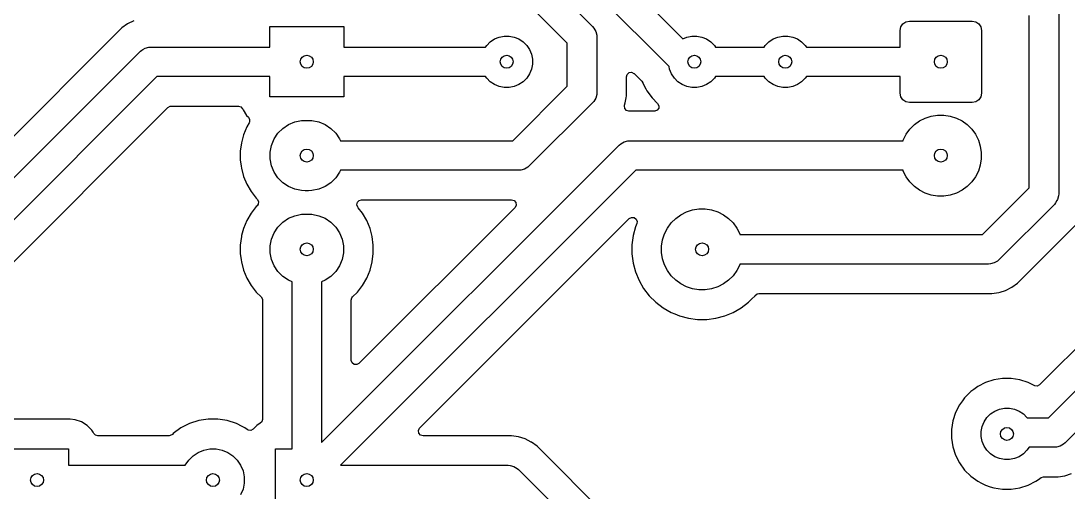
# Model space of a CAD drawing. Extents: x 126.5 to 192.5, y -143 to -86.
# Drawn here: x 141.06 to 169.4, y -119.08 to -106.31 of the extents above; entities that cross this region are included whole.
import ezdxf

# ---------------------------------------------------------------- set-up
doc = ezdxf.new("R2010")
doc.units = 0
doc.layers.add('BLACK', color=7, linetype='CONTINUOUS')

msp = doc.modelspace()

# ---------------------------------------------------------------- linework, layer by layer
at = {"layer": 'BLACK', "linetype": 'CONTINUOUS'}
for p, q in [((155.15, -102.964314), (158.980046, -106.79436)), ((158.605896, -107.551582), (154.467157, -103.412843)), ((154.032843, -103.967157), (156.532843, -106.467157)), ((155.85, -106.915686), (153.584314, -104.65)), ((168.35, -110.834314), (168.35, -106.165686)), ((169.15, -106), (169.15, -111)), ((143.797923, -106.504312), (136.33431, -113.967925)), ((143.9508, -106.39324), (143.797923, -106.504312)), ((144.119163, -106.307454), (143.9508, -106.39324)), ((147.8, -107.02), (147.8, -106.4675)), ((147.8, -106.4675), (149.8, -106.4675)), ((149.8, -106.4675), (149.8, -107.02)), ((156.532843, -106.467157), (156.567341, -106.506495)), ((156.567341, -106.506495), (156.619552, -106.596926)), ((164.86, -106.569999), (164.87903, -106.474329)), ((164.87903, -106.474329), (164.933223, -106.393223)), ((164.933223, -106.393223), (165.014329, -106.33903)), ((165.014329, -106.33903), (165.11, -106.320001)), ((165.11, -106.320001), (166.810001, -106.32)), ((166.810001, -106.32), (166.905671, -106.33903)), ((166.905671, -106.33903), (166.986777, -106.393223)), ((166.986777, -106.393223), (167.04097, -106.474329)), ((167.04097, -106.474329), (167.059999, -106.57)), ((153.765925, -106.878893), (153.880022, -106.802655)), ((153.880022, -106.802655), (154.006801, -106.750142)), ((154.006801, -106.750142), (154.141388, -106.723371)), ((154.141388, -106.723371), (154.278612, -106.723371)), ((154.278612, -106.723371), (154.413199, -106.750142)), ((154.413199, -106.750142), (154.539978, -106.802655)), ((154.539978, -106.802655), (154.654075, -106.878893)), ((156.619552, -106.596926), (156.619552, -106.596927)), ((156.619552, -106.596927), (156.646578, -106.69779)), ((156.646578, -106.69779), (156.65, -106.75)), ((156.65, -106.75), (156.65, -108.25)), ((158.980046, -106.79436), (159.086801, -106.750142)), ((159.086801, -106.750142), (159.221388, -106.723371)), ((159.221388, -106.723371), (159.358612, -106.723371)), ((159.358612, -106.723371), (159.493199, -106.750142)), ((159.493199, -106.750142), (159.619978, -106.802655)), ((159.619978, -106.802655), (159.734075, -106.878893)), ((161.305925, -106.878893), (161.420022, -106.802655)), ((161.420022, -106.802655), (161.546801, -106.750142)), ((161.546801, -106.750142), (161.681388, -106.723371)), ((161.681388, -106.723371), (161.818612, -106.723371)), ((161.818612, -106.723371), (161.953199, -106.750142)), ((161.953199, -106.750142), (162.079978, -106.802655)), ((162.079978, -106.802655), (162.194075, -106.878893)), ((164.86, -107.02), (164.86, -106.569999)), ((167.059999, -106.57), (167.06, -108.270001)), ((144.297157, -107.137158), (144.336495, -107.102659)), ((144.336495, -107.102659), (144.358383, -107.090022)), ((144.358383, -107.090022), (144.426927, -107.050448)), ((144.426927, -107.050448), (144.52779, -107.023422)), ((144.52779, -107.023422), (144.58, -107.02)), ((144.58, -107.02), (147.8, -107.02)), ((149.8, -107.02), (153.639443, -107.02)), ((153.639443, -107.02), (153.668893, -106.975925)), ((153.668893, -106.975925), (153.765925, -106.878893)), ((154.654075, -106.878893), (154.751107, -106.975925)), ((154.751107, -106.975925), (154.827345, -107.090022)), ((154.827345, -107.090022), (154.879858, -107.216801)), ((155.85, -108.084314), (155.85, -106.915686)), ((159.734075, -106.878893), (159.831107, -106.975925)), ((159.831107, -106.975925), (159.860557, -107.02)), ((159.860557, -107.02), (161.179443, -107.02)), ((161.179443, -107.02), (161.208893, -106.975925)), ((161.208893, -106.975925), (161.305925, -106.878893)), ((162.194075, -106.878893), (162.291107, -106.975925)), ((162.291107, -106.975925), (162.320557, -107.02)), ((162.320557, -107.02), (164.86, -107.02)), ((136.967157, -114.467157), (144.297157, -107.137158)), ((154.879858, -107.216801), (154.906629, -107.351388)), ((154.906629, -107.351388), (154.906629, -107.488612)), ((154.879858, -107.623199), (154.827345, -107.749978)), ((154.906629, -107.488612), (154.879858, -107.623199)), ((158.620142, -107.623199), (158.605896, -107.551582)), ((158.672655, -107.749978), (158.620142, -107.623199)), ((144.745685, -107.82), (137.65, -114.915685)), ((147.8, -107.82), (144.745685, -107.82)), ((147.8, -108.3725), (147.8, -107.82)), ((153.639443, -107.82), (149.8, -107.82)), ((149.8, -107.82), (149.8, -108.3725)), ((153.668893, -107.864075), (153.639443, -107.82)), ((153.765925, -107.961107), (153.668893, -107.864075)), ((153.880022, -108.037345), (153.765925, -107.961107)), ((154.654075, -107.961107), (154.539978, -108.037345)), ((154.751107, -107.864075), (154.654075, -107.961107)), ((154.827345, -107.749978), (154.751107, -107.864075)), ((157.4505, -107.827626), (157.470185, -107.760587)), ((157.4505, -108.344487), (157.4505, -107.827626)), ((157.470185, -107.760587), (157.522989, -107.714832)), ((157.522989, -107.714832), (157.592147, -107.704888)), ((157.592147, -107.704888), (157.655703, -107.733913)), ((157.655703, -107.733913), (157.662181, -107.739945)), ((157.662181, -107.739945), (157.869334, -107.947098)), ((157.869334, -107.947098), (157.896754, -107.991836)), ((158.748893, -107.864075), (158.672655, -107.749978)), ((158.845925, -107.961107), (158.748893, -107.864075)), ((158.960022, -108.037345), (158.845925, -107.961107)), ((159.734075, -107.961107), (159.619978, -108.037345)), ((159.831107, -107.864075), (159.734075, -107.961107)), ((159.860557, -107.82), (159.831107, -107.864075)), ((161.179443, -107.82), (159.860557, -107.82)), ((161.208893, -107.864075), (161.179443, -107.82)), ((161.305925, -107.961107), (161.208893, -107.864075)), ((161.420022, -108.037345), (161.305925, -107.961107)), ((162.194075, -107.961107), (162.079978, -108.037345)), ((162.291107, -107.864075), (162.194075, -107.961107)), ((162.320557, -107.82), (162.291107, -107.864075)), ((164.860001, -107.82), (162.320557, -107.82)), ((164.860001, -108.27), (164.860001, -107.82)), ((154.006801, -108.089858), (153.880022, -108.037345)), ((154.141388, -108.116629), (154.006801, -108.089858)), ((154.278612, -108.116629), (154.141388, -108.116629)), ((154.413199, -108.089858), (154.278612, -108.116629)), ((154.374314, -109.56), (155.85, -108.084314)), ((154.539978, -108.037345), (154.413199, -108.089858)), ((156.65, -108.25), (156.646578, -108.30221)), ((157.896754, -107.991836), (157.897571, -107.991499)), ((157.897571, -107.991499), (157.89943, -107.99599)), ((157.89943, -107.99599), (157.980715, -108.155519)), ((157.980715, -108.155519), (158.006657, -108.206433)), ((158.006657, -108.206433), (158.145483, -108.39751)), ((159.086801, -108.089858), (158.960022, -108.037345)), ((159.221388, -108.116629), (159.086801, -108.089858)), ((159.358612, -108.116629), (159.221388, -108.116629)), ((159.493199, -108.089858), (159.358612, -108.116629)), ((159.619978, -108.037345), (159.493199, -108.089858)), ((161.546801, -108.089858), (161.420022, -108.037345)), ((161.681388, -108.116629), (161.546801, -108.089858)), ((161.818612, -108.116629), (161.681388, -108.116629)), ((161.953199, -108.089858), (161.818612, -108.116629)), ((162.079978, -108.037345), (161.953199, -108.089858)), ((149.8, -108.3725), (147.8, -108.3725)), ((156.532843, -108.532843), (154.822843, -110.242843)), ((156.567341, -108.493505), (156.532843, -108.532843)), ((156.619552, -108.403074), (156.567341, -108.493505)), ((156.646578, -108.30221), (156.619552, -108.403074)), ((157.399474, -108.597182), (157.42094, -108.531118)), ((157.42094, -108.531118), (157.442101, -108.397511)), ((157.442101, -108.397511), (157.4505, -108.344487)), ((158.145483, -108.39751), (158.145485, -108.397512)), ((158.145485, -108.397512), (158.295792, -108.547819)), ((164.87903, -108.365671), (164.860001, -108.27)), ((164.933223, -108.446777), (164.87903, -108.365671)), ((165.014329, -108.50097), (164.933223, -108.446777)), ((165.109999, -108.52), (165.014329, -108.50097)), ((166.81, -108.519999), (165.109999, -108.52)), ((166.905671, -108.50097), (166.81, -108.519999)), ((166.986777, -108.446777), (166.905671, -108.50097)), ((167.04097, -108.365671), (166.986777, -108.446777)), ((167.06, -108.270001), (167.04097, -108.365671)), ((138.486819, -115.210945), (145.040945, -108.656819)), ((145.040945, -108.656819), (145.102268, -108.623334)), ((145.102268, -108.623334), (145.128626, -108.6205)), ((145.128626, -108.6205), (146.950704, -108.6205)), ((146.950704, -108.6205), (147.017743, -108.640185)), ((147.017743, -108.640185), (147.063498, -108.692989)), ((147.063498, -108.692989), (147.067743, -108.703538)), ((147.067743, -108.703538), (147.074211, -108.722022)), ((147.074211, -108.722022), (147.074212, -108.722024)), ((147.074212, -108.722024), (147.170184, -108.874762)), ((157.394667, -108.617853), (157.399474, -108.597182)), ((157.404611, -108.687011), (157.394667, -108.617853)), ((157.450366, -108.739815), (157.404611, -108.687011)), ((157.517405, -108.7595), (157.450366, -108.739815)), ((158.208111, -108.7595), (157.517405, -108.7595)), ((158.216957, -108.759184), (158.208111, -108.7595)), ((158.282421, -108.734767), (158.216957, -108.759184)), ((158.324293, -108.678834), (158.282421, -108.734767)), ((158.295792, -108.547819), (158.329277, -108.609142)), ((158.329277, -108.609142), (158.324293, -108.678834)), ((147.170184, -108.874762), (147.219991, -108.924569)), ((147.239697, -109.07425), (147.176912, -109.182996)), ((147.219991, -108.924569), (147.253476, -108.985892)), ((147.248492, -109.055584), (147.239697, -109.07425)), ((147.253476, -108.985892), (147.248492, -109.055584)), ((148.303495, -109.11997), (148.476004, -109.048514)), ((148.476004, -109.048514), (148.659139, -109.012087)), ((148.659139, -109.012087), (148.7525, -109.0075)), ((148.7525, -109.0075), (148.8475, -109.0075)), ((148.8475, -109.0075), (148.940861, -109.012087)), ((148.940861, -109.012087), (149.123996, -109.048514)), ((149.123996, -109.048514), (149.296505, -109.11997)), ((165.245607, -109.123553), (165.385252, -109.022096)), ((165.385252, -109.022096), (165.539048, -108.943733)), ((165.539048, -108.943733), (165.70321, -108.890393)), ((165.70321, -108.890393), (165.873695, -108.863391)), ((165.873695, -108.863391), (166.046305, -108.863391)), ((166.046305, -108.863391), (166.21679, -108.890393)), ((166.21679, -108.890393), (166.380952, -108.943733)), ((166.380952, -108.943733), (166.534748, -109.022096)), ((166.534748, -109.022096), (166.674393, -109.123553)), ((147.08897, -109.395308), (147.029495, -109.617274)), ((147.088973, -109.395298), (147.08897, -109.395308)), ((147.176907, -109.183007), (147.088973, -109.395298)), ((147.176912, -109.182996), (147.176907, -109.183007)), ((147.91247, -109.510995), (148.016208, -109.35574)), ((148.016208, -109.35574), (148.14824, -109.223708)), ((148.14824, -109.223708), (148.303495, -109.11997)), ((149.296505, -109.11997), (149.45176, -109.223708)), ((149.45176, -109.223708), (149.583792, -109.35574)), ((149.583792, -109.35574), (149.68753, -109.510995)), ((164.943733, -109.539048), (165.022096, -109.385252)), ((165.022096, -109.385252), (165.123553, -109.245607)), ((165.123553, -109.245607), (165.245607, -109.123553)), ((166.674393, -109.123553), (166.796447, -109.245607)), ((166.796447, -109.245607), (166.897904, -109.385252)), ((166.897904, -109.385252), (166.976267, -109.539048)), ((147.029495, -109.617274), (146.9995, -109.845094)), ((147.841014, -109.683504), (147.91247, -109.510995)), ((149.2, -117.734314), (157.257158, -109.677157)), ((149.68753, -109.510995), (149.707829, -109.56)), ((149.707829, -109.56), (154.374314, -109.56)), ((157.257158, -109.677157), (157.296495, -109.642659)), ((157.296495, -109.642659), (157.386927, -109.590448)), ((157.386927, -109.590448), (157.48779, -109.563422)), ((157.48779, -109.563422), (157.54, -109.56)), ((157.54, -109.56), (164.936925, -109.56)), ((164.936925, -109.56), (164.943733, -109.539048)), ((166.976267, -109.539048), (167.029607, -109.70321)), ((146.9995, -109.845094), (146.9995, -110.074905)), ((147.804587, -109.866639), (147.841014, -109.683504)), ((147.804587, -110.053361), (147.804587, -109.866639)), ((167.029607, -109.70321), (167.056609, -109.873695)), ((167.056609, -109.873695), (167.056609, -110.046305)), ((146.9995, -110.074905), (147.022829, -110.252098)), ((147.841014, -110.236496), (147.804587, -110.053361)), ((147.91247, -110.409005), (147.841014, -110.236496)), ((154.822843, -110.242843), (154.783505, -110.277341)), ((167.029607, -110.21679), (166.976267, -110.380952)), ((167.056609, -110.046305), (167.029607, -110.21679)), ((147.022829, -110.252098), (147.029495, -110.302727)), ((147.029495, -110.302727), (147.08897, -110.524691)), ((147.08897, -110.524691), (147.088973, -110.524701)), ((147.088973, -110.524701), (147.176907, -110.736992)), ((148.016208, -110.56426), (147.91247, -110.409005)), ((149.68753, -110.409005), (149.583792, -110.56426)), ((149.707829, -110.36), (149.68753, -110.409005)), ((154.54, -110.36), (149.707829, -110.36)), ((157.705685, -110.36), (149.715686, -118.35)), ((154.59221, -110.356578), (154.54, -110.36)), ((154.693074, -110.329552), (154.59221, -110.356578)), ((154.783505, -110.277341), (154.693074, -110.329552)), ((164.936925, -110.36), (157.705685, -110.36)), ((164.943733, -110.380952), (164.936925, -110.36)), ((165.022096, -110.534748), (164.943733, -110.380952)), ((166.976267, -110.380952), (166.897904, -110.534748)), ((147.176907, -110.736992), (147.176909, -110.736996)), ((147.176909, -110.736996), (147.291807, -110.936004)), ((148.14824, -110.696292), (148.016208, -110.56426)), ((148.303495, -110.80003), (148.14824, -110.696292)), ((148.476004, -110.871486), (148.303495, -110.80003)), ((149.296505, -110.80003), (149.123996, -110.871486)), ((149.45176, -110.696292), (149.296505, -110.80003)), ((149.583792, -110.56426), (149.45176, -110.696292)), ((165.123553, -110.674393), (165.022096, -110.534748)), ((165.245607, -110.796447), (165.123553, -110.674393)), ((165.385252, -110.897904), (165.245607, -110.796447)), ((166.674393, -110.796447), (166.534748, -110.897904)), ((166.796447, -110.674393), (166.674393, -110.796447)), ((166.897904, -110.534748), (166.796447, -110.674393)), ((147.291807, -110.936004), (147.291812, -110.93601)), ((147.291812, -110.93601), (147.291813, -110.936012)), ((147.291813, -110.936012), (147.431695, -111.118311)), ((148.659139, -110.907913), (148.476004, -110.871486)), ((148.7525, -110.9125), (148.659139, -110.907913)), ((148.8475, -110.9125), (148.7525, -110.9125)), ((148.940861, -110.907913), (148.8475, -110.9125)), ((149.123996, -110.871486), (148.940861, -110.907913)), ((165.539048, -110.976267), (165.385252, -110.897904)), ((165.70321, -111.029607), (165.539048, -110.976267)), ((165.873695, -111.056609), (165.70321, -111.029607)), ((166.046305, -111.056609), (165.873695, -111.056609)), ((166.21679, -111.029607), (166.046305, -111.056609)), ((166.380952, -110.976267), (166.21679, -111.029607)), ((166.534748, -110.897904), (166.380952, -110.976267)), ((167.084314, -112.1), (168.35, -110.834314)), ((169.146578, -111.05221), (169.119552, -111.153073)), ((169.15, -111), (169.146578, -111.05221)), ((147.431695, -111.341688), (147.291813, -111.523987)), ((147.431695, -111.118311), (147.431701, -111.118318)), ((147.431701, -111.341681), (147.431695, -111.341688)), ((147.431701, -111.118318), (147.455702, -111.142319)), ((147.455702, -111.317681), (147.431701, -111.341681)), ((147.455702, -111.142319), (147.489187, -111.203642)), ((147.484203, -111.273334), (147.455702, -111.317681)), ((147.489187, -111.203642), (147.484203, -111.273334)), ((150.157151, -111.294817), (150.17119, -111.226372)), ((150.182345, -111.359986), (150.157151, -111.294817)), ((150.17119, -111.226372), (150.220004, -111.176382)), ((150.191702, -111.372181), (150.182345, -111.359986)), ((150.308193, -111.523996), (150.191702, -111.372181)), ((154.430055, -111.372181), (150.212181, -115.590055)), ((150.220004, -111.176382), (150.280721, -111.1605)), ((150.280721, -111.1605), (154.342374, -111.1605)), ((154.342374, -111.1605), (154.409413, -111.180185)), ((154.409413, -111.180185), (154.455168, -111.232989)), ((154.436087, -111.365703), (154.430055, -111.372181)), ((154.465112, -111.302147), (154.436087, -111.365703)), ((154.455168, -111.232989), (154.465112, -111.302147)), ((169.032842, -111.282843), (167.532843, -112.782843)), ((169.067341, -111.243505), (169.032842, -111.282843)), ((169.104469, -111.179197), (169.067341, -111.243505)), ((169.119552, -111.153073), (169.104469, -111.179197)), ((147.291807, -111.523996), (147.176909, -111.723003)), ((147.291813, -111.523987), (147.291807, -111.523996)), ((148.14824, -111.763708), (148.303495, -111.65997)), ((148.303495, -111.65997), (148.476004, -111.588514)), ((148.476004, -111.588514), (148.659139, -111.552087)), ((148.659139, -111.552087), (148.7525, -111.5475)), ((148.7525, -111.5475), (148.8475, -111.5475)), ((148.8475, -111.5475), (148.940861, -111.552087)), ((148.940861, -111.552087), (149.123996, -111.588514)), ((149.123996, -111.588514), (149.296505, -111.65997)), ((149.296505, -111.65997), (149.45176, -111.763708)), ((150.423091, -111.723004), (150.308193, -111.523996)), ((157.529014, -111.668748), (157.590335, -111.635265)), ((157.590335, -111.635265), (157.660027, -111.640249)), ((157.660027, -111.640249), (157.71596, -111.682121)), ((158.785607, -111.663553), (158.925252, -111.562096)), ((158.925252, -111.562096), (159.079048, -111.483733)), ((159.079048, -111.483733), (159.24321, -111.430393)), ((159.24321, -111.430393), (159.413695, -111.403391)), ((159.413695, -111.403391), (159.586305, -111.403391)), ((159.586305, -111.403391), (159.75679, -111.430393)), ((159.75679, -111.430393), (159.920952, -111.483733)), ((159.920952, -111.483733), (160.074748, -111.562096)), ((160.074748, -111.562096), (160.214393, -111.663553)), ((147.08897, -111.935308), (147.037222, -112.128438)), ((147.088973, -111.935298), (147.08897, -111.935308)), ((147.176907, -111.723007), (147.088973, -111.935298)), ((147.176909, -111.723003), (147.176907, -111.723007)), ((147.91247, -112.050995), (148.016208, -111.89574)), ((148.016208, -111.89574), (148.14824, -111.763708)), ((149.45176, -111.763708), (149.583792, -111.89574)), ((149.583792, -111.89574), (149.68753, -112.050995)), ((150.51103, -111.935308), (150.423091, -111.723004)), ((150.570505, -112.157273), (150.51103, -111.935308)), ((153.198264, -115.9995), (157.529014, -111.668748)), ((157.696496, -111.887799), (157.632017, -112.128438)), ((157.731255, -111.803883), (157.696496, -111.887799)), ((157.71596, -111.682121), (157.740377, -111.747585)), ((157.740377, -111.747585), (157.731255, -111.803883)), ((158.483733, -112.079048), (158.562096, -111.925252)), ((158.562096, -111.925252), (158.663553, -111.785607)), ((158.663553, -111.785607), (158.785607, -111.663553)), ((160.214393, -111.663553), (160.336447, -111.785607)), ((160.336447, -111.785607), (160.437904, -111.925252)), ((160.437904, -111.925252), (160.516267, -112.079048)), ((168.032074, -113.41569), (169.66569, -111.782074)), ((147.029495, -112.157274), (146.9995, -112.385094)), ((147.037222, -112.128438), (147.029495, -112.157274)), ((147.804587, -112.406639), (147.841014, -112.223504)), ((147.841014, -112.223504), (147.91247, -112.050995)), ((149.68753, -112.050995), (149.758986, -112.223504)), ((149.758986, -112.223504), (149.795413, -112.406639)), ((150.6005, -112.385102), (150.570505, -112.157273)), ((157.632017, -112.128438), (157.599501, -112.375424)), ((158.430393, -112.24321), (158.483733, -112.079048)), ((160.516267, -112.079048), (160.523075, -112.1)), ((160.523075, -112.1), (167.084314, -112.1)), ((172.763181, -112.039054), (168.632693, -116.169541)), ((146.9995, -112.385094), (146.9995, -112.614905)), ((147.804587, -112.593361), (147.804587, -112.406639)), ((149.795413, -112.406639), (149.795413, -112.593361)), ((150.6005, -112.614898), (150.6005, -112.385102)), ((157.599501, -112.375424), (157.5995, -112.375441)), ((157.5995, -112.375441), (157.5995, -112.624558)), ((158.403391, -112.413695), (158.430393, -112.24321)), ((158.403391, -112.586305), (158.403391, -112.413695)), ((168.874314, -117.06), (173.6, -112.334314)), ((146.9995, -112.614905), (147.021383, -112.781114)), ((147.021383, -112.781114), (147.029495, -112.842727)), ((147.841014, -112.776496), (147.804587, -112.593361)), ((147.91247, -112.949005), (147.841014, -112.776496)), ((149.758986, -112.776496), (149.68753, -112.949005)), ((149.795413, -112.593361), (149.758986, -112.776496)), ((150.570505, -112.842727), (150.6005, -112.614898)), ((157.5995, -112.624558), (157.599501, -112.624575)), ((157.599501, -112.624575), (157.632017, -112.871561)), ((158.430393, -112.75679), (158.403391, -112.586305)), ((158.483733, -112.920952), (158.430393, -112.75679)), ((167.532843, -112.782843), (167.493505, -112.817341)), ((174.282843, -112.782843), (169.322843, -117.742843)), ((147.029495, -112.842727), (147.08897, -113.064691)), ((147.08897, -113.064691), (147.088973, -113.064701)), ((147.088973, -113.064701), (147.176907, -113.276992)), ((148.016208, -113.10426), (147.91247, -112.949005)), ((149.68753, -112.949005), (149.583792, -113.10426)), ((150.423091, -113.276996), (150.51103, -113.064692)), ((150.51103, -113.064692), (150.570505, -112.842727)), ((157.632017, -112.871561), (157.696498, -113.112207)), ((158.562096, -113.074748), (158.483733, -112.920952)), ((158.663553, -113.214393), (158.562096, -113.074748)), ((160.437904, -113.074748), (160.336447, -113.214393)), ((160.516267, -112.920952), (160.437904, -113.074748)), ((160.523075, -112.9), (160.516267, -112.920952)), ((167.25, -112.9), (160.523075, -112.9)), ((167.30221, -112.896578), (167.25, -112.9)), ((167.403074, -112.869552), (167.30221, -112.896578)), ((167.493505, -112.817341), (167.403074, -112.869552)), ((147.176907, -113.276992), (147.176909, -113.276996)), ((147.176909, -113.276996), (147.291807, -113.476004)), ((148.14824, -113.236292), (148.016208, -113.10426)), ((148.303495, -113.34003), (148.14824, -113.236292)), ((148.4, -113.380003), (148.303495, -113.34003)), ((149.296505, -113.34003), (149.2, -113.380003)), ((149.45176, -113.236292), (149.296505, -113.34003)), ((149.583792, -113.10426), (149.45176, -113.236292)), ((150.308193, -113.476004), (150.423091, -113.276996)), ((157.696498, -113.112207), (157.79183, -113.342361)), ((157.79183, -113.342361), (157.791837, -113.342376)), ((157.791837, -113.342376), (157.9164, -113.558126)), ((158.785607, -113.336447), (158.663553, -113.214393)), ((158.925252, -113.437904), (158.785607, -113.336447)), ((160.214393, -113.336447), (160.074748, -113.437904)), ((160.336447, -113.214393), (160.214393, -113.336447)), ((147.291807, -113.476004), (147.291812, -113.47601)), ((147.291812, -113.47601), (147.291813, -113.476012)), ((147.291813, -113.476012), (147.431695, -113.658311)), ((148.4, -117.9), (148.4, -113.380003)), ((149.2, -113.380003), (149.2, -117.734314)), ((150.168303, -113.658313), (150.308193, -113.476004)), ((157.9164, -113.558126), (158.06806, -113.755774)), ((159.079048, -113.516267), (158.925252, -113.437904)), ((159.24321, -113.569607), (159.079048, -113.516267)), ((159.413695, -113.596609), (159.24321, -113.569607)), ((159.586305, -113.596609), (159.413695, -113.596609)), ((159.75679, -113.569607), (159.586305, -113.596609)), ((159.920952, -113.516267), (159.75679, -113.569607)), ((160.074748, -113.437904), (159.920952, -113.516267)), ((167.569964, -113.658318), (167.710832, -113.612547)), ((167.710832, -113.612547), (167.879199, -113.52676)), ((167.879199, -113.52676), (168.032074, -113.41569)), ((147.431695, -113.658311), (147.431701, -113.658318)), ((147.431701, -113.658318), (147.563181, -113.789798)), ((147.563181, -113.789798), (147.596666, -113.851121)), ((147.596666, -113.851121), (147.5995, -113.877479)), ((147.5995, -113.877479), (147.5995, -117.106292)), ((150.0005, -113.877479), (150.020185, -113.81044)), ((150.0005, -115.502374), (150.0005, -113.877479)), ((150.020185, -113.81044), (150.036819, -113.789798)), ((150.036819, -113.789798), (150.168298, -113.658318)), ((150.168298, -113.658318), (150.168303, -113.658313)), ((158.06806, -113.755774), (158.068066, -113.755781)), ((158.068066, -113.755781), (158.244218, -113.931933)), ((160.755776, -113.931938), (160.836593, -113.851121)), ((160.836593, -113.851121), (160.93193, -113.755785)), ((160.93193, -113.755785), (160.931931, -113.755783)), ((160.931931, -113.755783), (160.931938, -113.755776)), ((160.931938, -113.755776), (160.937127, -113.749013)), ((160.937127, -113.749013), (160.993552, -113.707811)), ((160.993552, -113.707811), (161.035502, -113.7005)), ((161.035502, -113.7005), (167.344486, -113.7005)), ((167.344486, -113.7005), (167.531118, -113.67094)), ((167.531118, -113.67094), (167.569964, -113.658318)), ((158.244218, -113.931933), (158.244225, -113.931939)), ((158.244225, -113.931939), (158.441873, -114.083599)), ((158.441873, -114.083599), (158.657623, -114.208162)), ((158.657623, -114.208162), (158.657638, -114.208169)), ((158.657638, -114.208169), (158.756825, -114.249253)), ((160.112207, -114.303502), (160.342373, -114.208164)), ((160.342373, -114.208164), (160.558127, -114.083599)), ((160.558127, -114.083599), (160.755776, -113.931938)), ((158.756825, -114.249253), (158.887793, -114.303502)), ((158.887793, -114.303502), (159.128435, -114.367982)), ((159.128435, -114.367982), (159.375435, -114.4005)), ((159.375435, -114.4005), (159.375442, -114.4005)), ((159.375442, -114.4005), (159.624558, -114.4005)), ((159.624558, -114.4005), (159.624565, -114.4005)), ((159.624565, -114.4005), (159.871565, -114.367982)), ((159.871565, -114.367982), (160.112207, -114.303502)), ((150.000816, -115.51122), (150.0005, -115.502374)), ((150.025233, -115.576684), (150.000816, -115.51122)), ((150.081166, -115.618556), (150.025233, -115.576684)), ((150.150858, -115.62354), (150.081166, -115.618556)), ((150.212181, -115.590055), (150.150858, -115.62354)), ((151.859945, -117.337819), (153.198264, -115.9995)), ((167.174003, -116.109433), (166.963566, -116.216657)), ((167.398631, -116.036446), (167.174003, -116.109433)), ((167.631903, -115.9995), (167.398631, -116.036446)), ((167.631908, -115.9995), (167.631903, -115.9995)), ((167.868092, -115.9995), (167.631908, -115.9995)), ((167.868097, -115.9995), (167.868092, -115.9995)), ((168.101368, -116.036446), (167.868097, -115.9995)), ((168.325996, -116.109433), (168.101368, -116.036446)), ((168.435385, -116.16517), (168.325996, -116.109433)), ((168.488724, -116.192348), (168.435385, -116.16517)), ((168.501678, -116.198042), (168.488724, -116.192348)), ((168.632693, -116.169541), (168.57137, -116.203026)), ((166.772487, -116.355485), (166.605485, -116.522487)), ((166.772488, -116.355485), (166.772487, -116.355485)), ((166.77249, -116.355483), (166.772488, -116.355485)), ((166.85455, -116.295862), (166.77249, -116.355483)), ((166.963566, -116.216657), (166.85455, -116.295862)), ((168.57137, -116.203026), (168.501678, -116.198042)), ((166.466657, -116.713566), (166.359433, -116.924003)), ((166.545862, -116.60455), (166.466657, -116.713566)), ((166.605483, -116.52249), (166.545862, -116.60455)), ((166.605485, -116.522488), (166.605483, -116.52249)), ((166.605485, -116.522487), (166.605485, -116.522488)), ((166.359433, -116.924003), (166.286446, -117.148631)), ((167.208893, -117.055925), (167.305925, -116.958893)), ((167.305925, -116.958893), (167.420022, -116.882655)), ((167.420022, -116.882655), (167.546801, -116.830142)), ((167.546801, -116.830142), (167.681388, -116.803371)), ((167.681388, -116.803371), (167.818612, -116.803371)), ((167.818612, -116.803371), (167.953199, -116.830142)), ((167.953199, -116.830142), (168.079978, -116.882655)), ((168.079978, -116.882655), (168.194075, -116.958893)), ((168.194075, -116.958893), (168.291107, -117.055925)), ((142.394954, -117.0995), (140.605046, -117.0995)), ((142.39496, -117.0995), (142.394954, -117.0995)), ((142.529249, -117.11463), (142.39496, -117.0995)), ((142.529254, -117.114631), (142.529249, -117.11463)), ((142.699523, -117.174211), (142.529254, -117.114631)), ((142.852256, -117.27018), (142.699523, -117.174211)), ((142.852262, -117.270184), (142.852256, -117.27018)), ((142.979816, -117.397738), (142.852262, -117.270184)), ((145.626423, -117.220422), (145.394945, -117.338368)), ((145.873506, -117.14014), (145.626423, -117.220422)), ((146.130098, -117.0995), (145.873506, -117.14014)), ((146.130103, -117.0995), (146.130098, -117.0995)), ((146.389897, -117.0995), (146.130103, -117.0995)), ((146.389902, -117.0995), (146.389897, -117.0995)), ((146.646493, -117.14014), (146.389902, -117.0995)), ((146.893576, -117.220422), (146.646493, -117.14014)), ((147.052764, -117.301534), (146.893576, -117.220422)), ((147.125051, -117.338366), (147.052764, -117.301534)), ((147.447742, -117.27018), (147.347345, -117.370577)), ((147.541473, -117.211285), (147.447742, -117.27018)), ((147.579815, -117.173331), (147.541473, -117.211285)), ((147.5995, -117.106292), (147.579815, -117.173331)), ((166.286446, -117.148631), (166.2495, -117.381902)), ((167.053371, -117.431388), (167.080142, -117.296801)), ((167.080142, -117.296801), (167.132655, -117.170022)), ((167.132655, -117.170022), (167.208893, -117.055925)), ((168.291107, -117.055925), (168.29383, -117.06)), ((168.29383, -117.06), (168.874314, -117.06)), ((143.014367, -117.452726), (142.979816, -117.397738)), ((143.038713, -117.491472), (143.014367, -117.452726)), ((143.076668, -117.529815), (143.038713, -117.491472)), ((143.143707, -117.5495), (143.076668, -117.529815)), ((145.074978, -117.5495), (143.143707, -117.5495)), ((145.101336, -117.546666), (145.074978, -117.5495)), ((145.162659, -117.513181), (145.101336, -117.546666)), ((145.184768, -117.491071), (145.162659, -117.513181)), ((145.184774, -117.491066), (145.184768, -117.491071)), ((145.394945, -117.338368), (145.184774, -117.491066)), ((147.125053, -117.338367), (147.125051, -117.338366)), ((147.125054, -117.338368), (147.125053, -117.338367)), ((147.186779, -117.383213), (147.125054, -117.338368)), ((147.21633, -117.399077), (147.186779, -117.383213)), ((147.286022, -117.404061), (147.21633, -117.399077)), ((147.347345, -117.370577), (147.286022, -117.404061)), ((151.824888, -117.407853), (151.853913, -117.344297)), ((151.834832, -117.477011), (151.824888, -117.407853)), ((151.880587, -117.529815), (151.834832, -117.477011)), ((151.853913, -117.344297), (151.859945, -117.337819)), ((151.947626, -117.5495), (151.880587, -117.529815)), ((154.344481, -117.5495), (151.947626, -117.5495)), ((154.344486, -117.5495), (154.344481, -117.5495)), ((154.531118, -117.579059), (154.344486, -117.5495)), ((154.710836, -117.637454), (154.531118, -117.579059)), ((166.2495, -117.381902), (166.2495, -117.618097)), ((167.053371, -117.568612), (167.053371, -117.431388)), ((167.080142, -117.703199), (167.053371, -117.568612)), ((154.874302, -117.720745), (154.710836, -117.637454)), ((154.879199, -117.72324), (154.874302, -117.720745)), ((155.032074, -117.83431), (154.879199, -117.72324)), ((160.41569, -123.217926), (155.032074, -117.83431)), ((166.2495, -117.618097), (166.286446, -117.851368)), ((166.286446, -117.851368), (166.359433, -118.075996)), ((167.132655, -117.829978), (167.080142, -117.703199)), ((167.208893, -117.944075), (167.132655, -117.829978)), ((168.347285, -117.86), (168.291107, -117.944075)), ((169.04, -117.86), (168.347285, -117.86)), ((169.09221, -117.856578), (169.04, -117.86)), ((169.193074, -117.829552), (169.09221, -117.856578)), ((169.283505, -117.777341), (169.193074, -117.829552)), ((169.322843, -117.742843), (169.283505, -117.777341)), ((140.65, -117.9), (142.35, -117.9)), ((142.35, -117.9), (142.35, -118.35)), ((145.602941, -118.210766), (145.720766, -118.092941)), ((145.720766, -118.092941), (145.859313, -118.000367)), ((145.859313, -118.000367), (146.013258, -117.936601)), ((146.013258, -117.936601), (146.176685, -117.904093)), ((146.176685, -117.904093), (146.343315, -117.904093)), ((146.343315, -117.904093), (146.506742, -117.936601)), ((146.506742, -117.936601), (146.660687, -118.000367)), ((146.660687, -118.000367), (146.799234, -118.092941)), ((146.799234, -118.092941), (146.917059, -118.210766)), ((147.95, -119.6), (147.95, -117.9)), ((147.95, -117.9), (148.4, -117.9)), ((166.359433, -118.075996), (166.466657, -118.286433)), ((167.305925, -118.041107), (167.208893, -117.944075)), ((167.420022, -118.117345), (167.305925, -118.041107)), ((167.546801, -118.169858), (167.420022, -118.117345)), ((167.681388, -118.196629), (167.546801, -118.169858)), ((167.953199, -118.169858), (167.818612, -118.196629)), ((168.079978, -118.117345), (167.953199, -118.169858)), ((168.194075, -118.041107), (168.079978, -118.117345)), ((168.291107, -117.944075), (168.194075, -118.041107)), ((142.35, -118.35), (145.510082, -118.35)), ((145.510082, -118.35), (145.510367, -118.349313)), ((145.510367, -118.349313), (145.602941, -118.210766)), ((146.917059, -118.210766), (147.009633, -118.349313)), ((147.009633, -118.349313), (147.073399, -118.503258)), ((149.715686, -118.35), (154.25, -118.35)), ((154.25, -118.35), (154.30221, -118.353422)), ((154.30221, -118.353422), (154.403074, -118.380448)), ((154.403074, -118.380448), (154.493505, -118.432659)), ((154.493505, -118.432659), (154.532843, -118.467157)), ((166.466657, -118.286433), (166.605483, -118.47751)), ((167.818612, -118.196629), (167.681388, -118.196629)), ((147.073399, -118.503258), (147.105907, -118.666685)), ((147.105907, -118.666685), (147.105907, -118.833315)), ((154.532843, -118.467157), (159.782843, -123.717157)), ((166.605483, -118.47751), (166.77249, -118.644517)), ((166.77249, -118.644517), (166.963567, -118.783343)), ((168.536433, -118.783343), (168.599715, -118.737365)), ((168.599715, -118.737365), (168.672917, -118.684182)), ((168.672917, -118.684182), (168.738723, -118.660702)), ((168.738723, -118.660702), (168.745802, -118.6605)), ((168.745802, -118.6605), (169.134486, -118.6605)), ((169.134486, -118.6605), (169.321118, -118.63094)), ((169.321118, -118.63094), (169.500832, -118.572547)), ((147.073399, -118.996742), (147.009633, -119.150687)), ((147.105907, -118.833315), (147.073399, -118.996742)), ((166.963567, -118.783343), (167.062991, -118.834002)), ((167.062991, -118.834002), (167.174003, -118.890566)), ((167.174003, -118.890566), (167.174005, -118.890566)), ((167.174005, -118.890566), (167.174008, -118.890568)), ((167.174008, -118.890568), (167.294412, -118.929689)), ((167.294412, -118.929689), (167.398631, -118.963553)), ((167.398631, -118.963553), (167.631903, -119.0005)), ((167.631903, -119.0005), (167.631908, -119.0005)), ((167.631908, -119.0005), (167.868097, -119.0005)), ((167.868097, -119.0005), (168.101368, -118.963553)), ((168.101368, -118.963553), (168.325992, -118.890568)), ((168.325992, -118.890568), (168.536433, -118.783343))]:
    msp.add_line(p, q, dxfattribs=at)
at = {"layer": 'BLACK'}
for centre in [(148.8, -107.42), (154.21, -107.42), (159.29, -107.42), (161.75, -107.42), (165.96, -107.42), (148.8, -109.96), (165.96, -109.96), (148.8, -112.5), (159.5, -112.5), (167.75, -117.5), (141.5, -118.75), (146.26, -118.75), (148.8, -118.75)]:
    msp.add_circle(centre, 0.175, dxfattribs=at)
at = {"layer": 'WHITE'}
for centre in [(148.8, -107.42), (154.21, -107.42), (159.29, -107.42), (161.75, -107.42), (165.96, -107.42), (148.8, -109.96), (165.96, -109.96), (148.8, -112.5), (159.5, -112.5), (167.75, -117.5), (141.5, -118.75), (146.26, -118.75), (148.8, -118.75)]:
    msp.add_circle(centre, 0.175, dxfattribs=at)

doc.saveas('drawing.dxf')
